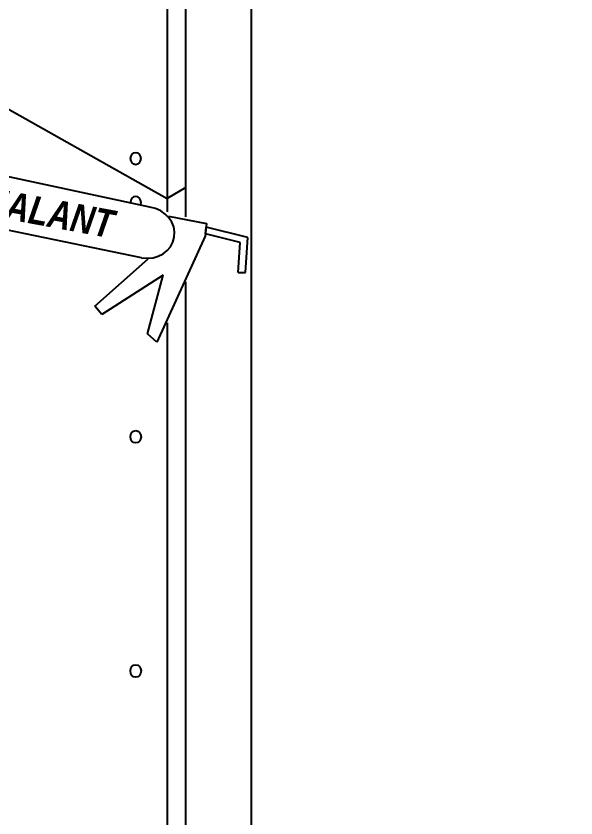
# Model space of a CAD drawing. Header units: inches. Extents: x -20.7 to 75.7, y -15.1 to 19.1.
# Drawn here: x 5.379 to 7.378, y 5.219 to 8.08 of the extents above; entities that cross this region are included whole.
import ezdxf

# ---------------------------------------------------------------- set-up
doc = ezdxf.new("R2010")
doc.units = ezdxf.units.IN
doc.header["$MEASUREMENT"] = 0
for name, color, linetype, lineweight in [('G-ANNO-TTLB', 7, 'Continuous', 0), ('TYVEK', 7, 'Continuous', 0), ('X-REF - TRACED', 7, 'Continuous', 0)]:
    doc.layers.add(name, color=color, linetype=linetype, lineweight=lineweight)

msp = doc.modelspace()

# ---------------------------------------------------------------- hatches: boundary and pattern name
at = {"layer": 'G-ANNO-TTLB', "true_color": 0xb9529f, "transparency": 33554687}
h = msp.add_hatch(color=233, dxfattribs=at)
edge = h.paths.add_edge_path()
edge.add_spline(control_points=[(20.0342, -15.1346), (20.0342, -15.1346), (-20.6658, -15.1346), (-20.6658, -15.1346), (-20.6658, -15.1346), (-20.6658, 19.0008), (-20.6658, 19.0008), (-20.6658, 19.0008), (20.0342, 19.0008), (20.0342, 19.0008), (20.0342, 19.0008), (20.0342, -15.1346), (20.0342, -15.1346)], knot_values=[0, 0, 0, 0, 1, 1, 1, 2, 2, 2, 3, 3, 3, 4, 4, 4, 4], degree=3, periodic=0)
edge = h.paths.add_edge_path()
edge.add_spline(control_points=[(-20.5408, 18.8757), (-20.5408, 18.8757), (-20.5408, -15.0095), (-20.5408, -15.0095), (-20.5408, -15.0095), (19.9092, -15.0095), (19.9092, -15.0095), (19.9092, -15.0095), (19.9092, 18.8757), (19.9092, 18.8757), (19.9092, 18.8757), (-20.5408, 18.8757), (-20.5408, 18.8757)], knot_values=[0, 0, 0, 0, 1, 1, 1, 2, 2, 2, 3, 3, 3, 4, 4, 4, 4], degree=3, periodic=0)
edge.add_line((-20.5408, 18.8757), (-20.5408, 18.8757))

# ---------------------------------------------------------------- linework, layer by layer
at = {"layer": 'G-ANNO-TTLB'}
for points in [[(20.0342, -15.1346), (20.0342, -15.1346), (-20.6658, -15.1346), (-20.6658, -15.1346), (-20.6658, -15.1346), (-20.6658, 19.0008), (-20.6658, 19.0008), (-20.6658, 19.0008), (20.0342, 19.0008), (20.0342, 19.0008), (20.0342, 19.0008), (20.0342, -15.1346), (20.0342, -15.1346)], [(-20.5408, 18.8757), (-20.5408, 18.8757), (-20.5408, -15.0095), (-20.5408, -15.0095), (-20.5408, -15.0095), (19.9092, -15.0095), (19.9092, -15.0095), (19.9092, -15.0095), (19.9092, 18.8757), (19.9092, 18.8757), (19.9092, 18.8757), (-20.5408, 18.8757), (-20.5408, 18.8757)]]:
    msp.add_open_spline(points, degree=3, knots=[0, 0, 0, 0, 1, 1, 1, 2, 2, 2, 3, 3, 3, 4, 4, 4, 4], dxfattribs=at)
at = {"layer": 'TYVEK', "color": 33, "lineweight": 25, "true_color": 0xcb9865}
msp.add_line((6.2193, 4.0652), (6.2193, 11.1211), dxfattribs=at)
at = {"layer": 'TYVEK', "color": 2, "lineweight": 25, "true_color": 0xf5eb12}
for p, q in [((5.986, 7.3634), (5.986, 10.986)), ((5.9192, 10.9474), (5.9192, 7.3818)), ((4.7836, 8.0671), (5.9192, 7.4295)), ((5.9859, 7.4681), (5.9192, 7.4295)), ((5.986, 3.9398), (5.986, 7.1324)), ((5.9192, 6.9855), (5.9192, 3.8915))]:
    msp.add_line(p, q, dxfattribs=at)
at = {"layer": 'TYVEK', "color": 252, "lineweight": 25, "true_color": 0x838484}
msp.add_lwpolyline([(5.8065, 7.3927)], dxfattribs=at)
for centre, ratio in [((5.8065, 7.5718), 0.812499), ((5.8065, 6.5791), 0.86328), ((5.8065, 5.7434), 0.86328)]:
    msp.add_ellipse(centre, major_axis=(0, 0.0221), ratio=ratio, dxfattribs=at)
msp.add_open_spline([(5.8243, 7.4066), (5.8252, 7.4092), (5.8256, 7.4119), (5.8256, 7.4149), (5.8256, 7.4271), (5.8171, 7.437), (5.8065, 7.437), (5.796, 7.437), (5.7874, 7.4271), (5.7874, 7.4149)], degree=3, knots=[0, 0, 0, 0, 1, 1, 1, 2, 2, 2, 3, 3, 3, 3], dxfattribs=at)
at = {"layer": 'X-REF - TRACED', "color": 1, "lineweight": 25, "true_color": 0xff0000}
for p, q in [((5.8572, 7.3986), (5.0266, 7.5768)), ((5.8277, 7.2174), (4.9909, 7.3903)), ((5.9238, 7.3668), (6.059, 7.3396)), ((6.059, 7.3396), (6.0546, 7.2945)), ((6.0554, 7.3027), (6.0586, 7.3266)), ((6.2072, 7.2904), (6.0586, 7.3266)), ((6.1799, 7.2723), (6.0554, 7.3027)), ((6.0546, 7.2945), (5.8819, 6.9171)), ((6.172, 7.1655), (6.1799, 7.2723)), ((6.198, 7.1647), (6.2072, 7.2904)), ((5.6607, 7.0446), (5.8515, 7.214)), ((5.9045, 7.1557), (5.686, 7.0154)), ((5.8482, 6.947), (5.9045, 7.1557)), ((6.172, 7.1655), (6.198, 7.1647)), ((5.686, 7.0154), (5.6607, 7.0446)), ((5.8819, 6.9171), (5.8482, 6.947))]:
    msp.add_line(p, q, dxfattribs=at)
msp.add_open_spline([(5.8277, 7.2174), (5.8839, 7.2082), (5.9362, 7.2413), (5.9443, 7.2914), (5.9525, 7.3414), (5.9135, 7.3894), (5.8572, 7.3986)], degree=3, knots=[0, 0, 0, 0, 1, 1, 1, 2, 2, 2, 2], dxfattribs=at)

# ---------------------------------------------------------------- texts
at = {"layer": 'TYVEK', "insert": (5.1871, 7.3836), "char_height": 0.2, "attachment_point": 7, "rotation": 349.5335}
msp.add_mtext('\\C252;\\c8684676;\\FArial Narrow Bold Italic|b1|i1|c1;\\H0.100246;\\W0.994519;SEALANT', dxfattribs=at)

doc.saveas('drawing.dxf')
